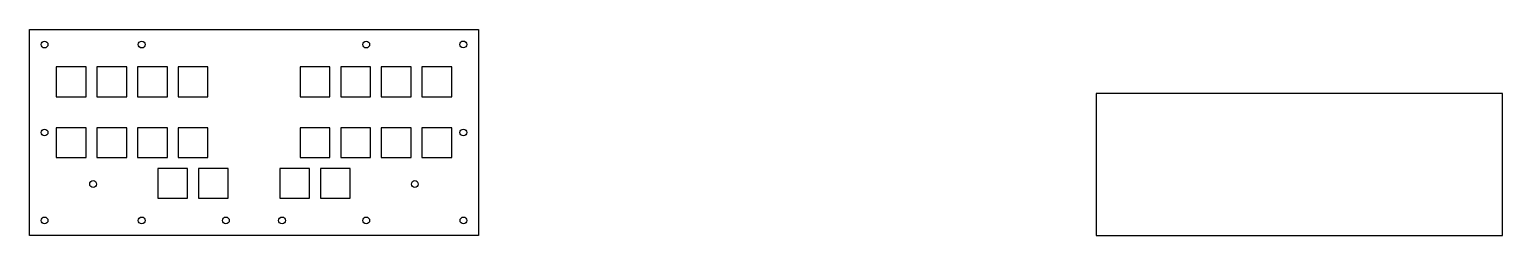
# Model space of a CAD drawing. Header units: millimetres. Extents: x 0 to 690, y 0 to 97.
import ezdxf

# ---------------------------------------------------------------- set-up
doc = ezdxf.new("R2010")
doc.units = ezdxf.units.MM
doc.layers.add('LAYER1', color=7, linetype='Continuous')

msp = doc.modelspace()

# ---------------------------------------------------------------- linework, layer by layer
for p, q in [((0, 0), (0, 96.65)), ((0, 96.65), (210.48, 96.65)), ((210.48, 96.65), (210.48, 0)), ((210.48, 0), (0, 0))]:
    msp.add_line(p, q)
for centre in [(7.07, 89.58), (52.62, 89.58), (157.86, 89.58), (203.36, 89.62), (7.07, 48.33), (203.39, 48.33), (29.85, 24.16), (180.63, 24.16), (7.07, 7.07), (52.62, 7.07), (92.08, 7.07), (118.39, 7.07), (157.86, 7.07), (203.41, 7.07)]:
    msp.add_circle(centre, 1.6)
at = {"layer": 'LAYER1'}
for points in [[(26.53, 79.12), (12.53, 79.12), (12.53, 65.12), (26.53, 65.12), (26.53, 79.12)], [(45.58, 79.12), (31.58, 79.12), (31.58, 65.12), (45.58, 65.12), (45.58, 79.12)], [(64.63, 79.12), (50.63, 79.12), (50.63, 65.12), (64.63, 65.12), (64.63, 79.12)], [(83.68, 79.12), (69.68, 79.12), (69.68, 65.12), (83.68, 65.12), (83.68, 79.12)], [(140.83, 79.12), (126.83, 79.12), (126.83, 65.12), (140.83, 65.12), (140.83, 79.12)], [(159.88, 79.12), (145.88, 79.12), (145.88, 65.12), (159.88, 65.12), (159.88, 79.12)], [(178.93, 79.12), (164.93, 79.12), (164.93, 65.12), (178.93, 65.12), (178.93, 79.12)], [(197.98, 79.12), (183.98, 79.12), (183.98, 65.12), (197.98, 65.12), (197.98, 79.12)], [(500, 0), (690.47, 0), (690.47, 66.65), (500, 66.65), (500, 0)], [(26.53, 50.55), (12.53, 50.55), (12.53, 36.55), (26.53, 36.55), (26.53, 50.55)], [(45.58, 50.55), (31.58, 50.55), (31.58, 36.55), (45.58, 36.55), (45.58, 50.55)], [(64.63, 50.55), (50.63, 50.55), (50.63, 36.55), (64.63, 36.55), (64.63, 50.55)], [(83.68, 50.55), (69.68, 50.55), (69.68, 36.55), (83.68, 36.55), (83.68, 50.55)], [(140.83, 50.55), (126.83, 50.55), (126.83, 36.55), (140.83, 36.55), (140.83, 50.55)], [(159.88, 50.55), (145.88, 50.55), (145.88, 36.55), (159.88, 36.55), (159.88, 50.55)], [(178.93, 50.55), (164.93, 50.55), (164.93, 36.55), (178.93, 36.55), (178.93, 50.55)], [(197.98, 50.55), (183.98, 50.55), (183.98, 36.55), (197.98, 36.55), (197.98, 50.55)], [(74.15, 31.5), (60.15, 31.5), (60.15, 17.5), (74.15, 17.5), (74.15, 31.5)], [(93.2, 31.5), (79.2, 31.5), (79.2, 17.5), (93.2, 17.5), (93.2, 31.5)], [(131.3, 31.5), (117.3, 31.5), (117.3, 17.5), (131.3, 17.5), (131.3, 31.5)], [(150.35, 31.5), (136.35, 31.5), (136.35, 17.5), (150.35, 17.5), (150.35, 31.5)]]:
    msp.add_lwpolyline(points, close=True, dxfattribs=at)

doc.saveas('drawing.dxf')
